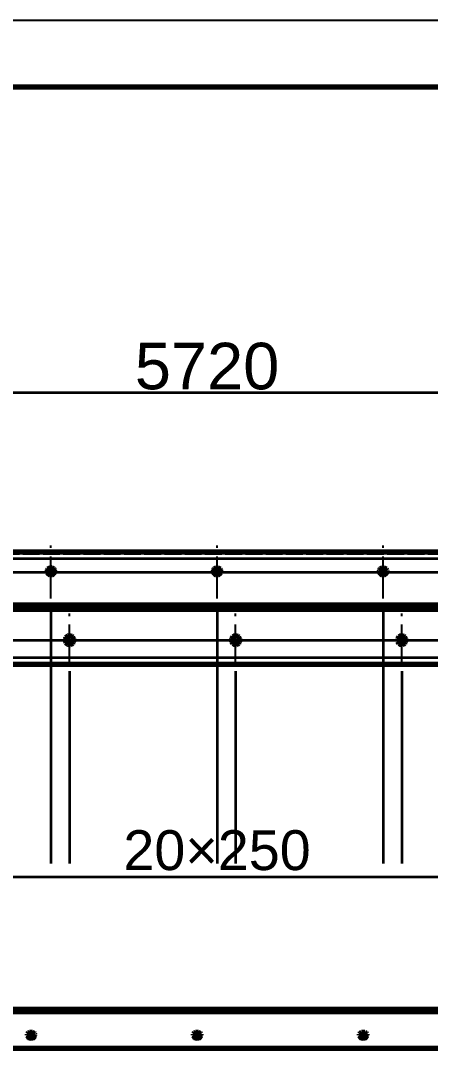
# Model space of a CAD drawing. Header units: millimetres. Extents: x 0 to 420, y 0 to 297.
# Drawn here: x 194 to 224.8, y 219.6 to 297 of the extents above; entities that cross this region are included whole.
import ezdxf
from ezdxf.enums import TextEntityAlignment as Align

# ---------------------------------------------------------------- set-up
doc = ezdxf.new("R2010")
doc.units = ezdxf.units.MM
doc.linetypes.add('CENTER', pattern=[5.08, 3.175, -0.635, 0.635, -0.635])
doc.linetypes.add('DASHED', pattern=[1.524, 1.27, -0.254])
doc.styles.add('GOST', font='Arial')

msp = doc.modelspace()

# ---------------------------------------------------------------- linework, layer by layer
at = {"color": 7, "lineweight": 35}
for p, q in [((65, 269), (351, 269)), ((68, 256.519), (366, 256.519)), ((73.55, 255.495), (366, 255.495)), ((86.05, 255.495), (366, 255.495)), ((98.55, 255.495), (366, 255.495)), ((111.05, 255.495), (366, 255.495)), ((123.55, 255.495), (366, 255.495)), ((136.05, 255.495), (366, 255.495)), ((148.55, 255.495), (366, 255.495)), ((161.05, 255.495), (366, 255.495)), ((173.55, 255.495), (366, 255.495)), ((186.05, 255.495), (366, 255.495)), ((198.55, 255.495), (366, 255.495)), ((211.05, 255.495), (366, 255.495)), ((223.55, 255.495), (366, 255.495)), ((67.75, 252.921), (366, 252.921)), ((196.25, 253.195), (196.25, 233.563)), ((208.75, 253.195), (208.75, 233.563)), ((221.25, 253.195), (221.25, 233.563)), ((74.975, 250.363), (366, 250.363)), ((87.475, 250.363), (366, 250.363)), ((99.975, 250.363), (366, 250.363)), ((112.475, 250.363), (366, 250.363)), ((124.975, 250.363), (366, 250.363)), ((137.475, 250.363), (366, 250.363)), ((149.975, 250.363), (366, 250.363)), ((162.475, 250.363), (366, 250.363)), ((174.975, 250.363), (366, 250.363)), ((187.475, 250.363), (366, 250.363)), ((199.975, 250.363), (366, 250.363)), ((212.475, 250.363), (366, 250.363)), ((68.75, 249.063), (366, 249.063)), ((197.65, 248.038), (197.65, 233.563)), ((210.15, 248.038), (210.15, 233.563)), ((222.65, 248.038), (222.65, 233.563)), ((83.75, 232.563), (333.75, 232.563))]:
    msp.add_line(p, q, dxfattribs=at)
at = {"color": 4, "linetype": 'CENTER', "lineweight": 25}
for p, q in [((196.25, 253.495), (196.25, 257.495)), ((208.75, 253.495), (208.75, 257.495)), ((221.25, 253.495), (221.25, 257.495)), ((194.25, 255.495), (198.25, 255.495)), ((206.75, 255.495), (210.75, 255.495)), ((219.25, 255.495), (223.25, 255.495)), ((197.65, 248.363), (197.65, 252.363)), ((210.15, 248.363), (210.15, 252.363)), ((222.65, 248.363), (222.65, 252.363)), ((195.65, 250.363), (199.65, 250.363)), ((208.15, 250.363), (212.15, 250.363)), ((220.65, 250.363), (224.65, 250.363))]:
    msp.add_line(p, q, dxfattribs=at)
at = {"color": 1, "lineweight": 70}
for p, q in [((344.75, 257), (65.5, 257)), ((195.956, 255.614), (195.95, 255.566)), ((195.95, 255.566), (195.956, 255.519)), ((195.973, 255.661), (195.956, 255.614)), ((195.963, 255.495), (196.005, 255.565)), ((196.001, 255.703), (195.973, 255.661)), ((196.038, 255.74), (196.001, 255.703)), ((196.005, 255.565), (196.071, 255.621)), ((196.083, 255.771), (196.038, 255.74)), ((196.071, 255.621), (196.156, 255.656)), ((196.135, 255.794), (196.083, 255.771)), ((196.191, 255.808), (196.135, 255.794)), ((196.156, 255.656), (196.25, 255.669)), ((196.25, 255.812), (196.191, 255.808)), ((196.309, 255.808), (196.25, 255.812)), ((196.25, 255.669), (196.344, 255.656)), ((196.365, 255.794), (196.309, 255.808)), ((196.344, 255.656), (196.429, 255.621)), ((196.417, 255.771), (196.365, 255.794)), ((196.462, 255.74), (196.417, 255.771)), ((196.429, 255.621), (196.495, 255.565)), ((196.499, 255.703), (196.462, 255.74)), ((196.495, 255.565), (196.537, 255.495)), ((196.527, 255.661), (196.499, 255.703)), ((196.544, 255.614), (196.527, 255.661)), ((196.55, 255.566), (196.544, 255.614)), ((196.544, 255.519), (196.55, 255.566)), ((208.456, 255.614), (208.45, 255.566)), ((208.45, 255.566), (208.456, 255.519)), ((208.473, 255.661), (208.456, 255.614)), ((208.463, 255.495), (208.505, 255.565)), ((208.501, 255.703), (208.473, 255.661)), ((208.538, 255.74), (208.501, 255.703)), ((208.505, 255.565), (208.571, 255.621)), ((208.583, 255.771), (208.538, 255.74)), ((208.571, 255.621), (208.656, 255.656)), ((208.635, 255.794), (208.583, 255.771)), ((208.691, 255.808), (208.635, 255.794)), ((208.656, 255.656), (208.75, 255.669)), ((208.75, 255.812), (208.691, 255.808)), ((208.809, 255.808), (208.75, 255.812)), ((208.75, 255.669), (208.844, 255.656)), ((208.865, 255.794), (208.809, 255.808)), ((208.844, 255.656), (208.929, 255.621)), ((208.917, 255.771), (208.865, 255.794)), ((208.962, 255.74), (208.917, 255.771)), ((208.929, 255.621), (208.995, 255.565)), ((208.999, 255.703), (208.962, 255.74)), ((208.995, 255.565), (209.037, 255.495)), ((209.027, 255.661), (208.999, 255.703)), ((209.044, 255.614), (209.027, 255.661)), ((209.05, 255.566), (209.044, 255.614)), ((209.044, 255.519), (209.05, 255.566)), ((220.956, 255.614), (220.95, 255.566)), ((220.95, 255.566), (220.956, 255.519)), ((220.973, 255.661), (220.956, 255.614)), ((220.963, 255.495), (221.005, 255.565)), ((221.001, 255.703), (220.973, 255.661)), ((221.038, 255.74), (221.001, 255.703)), ((221.005, 255.565), (221.071, 255.621)), ((221.083, 255.771), (221.038, 255.74)), ((221.071, 255.621), (221.156, 255.656)), ((221.135, 255.794), (221.083, 255.771)), ((221.191, 255.808), (221.135, 255.794)), ((221.156, 255.656), (221.25, 255.669)), ((221.25, 255.812), (221.191, 255.808)), ((221.309, 255.808), (221.25, 255.812)), ((221.25, 255.669), (221.344, 255.656)), ((221.365, 255.794), (221.309, 255.808)), ((221.344, 255.656), (221.429, 255.621)), ((221.417, 255.771), (221.365, 255.794)), ((221.462, 255.74), (221.417, 255.771)), ((221.429, 255.621), (221.495, 255.565)), ((221.499, 255.703), (221.462, 255.74)), ((221.495, 255.565), (221.537, 255.495)), ((221.527, 255.661), (221.499, 255.703)), ((221.544, 255.614), (221.527, 255.661)), ((221.55, 255.566), (221.544, 255.614)), ((221.544, 255.519), (221.55, 255.566)), ((195.956, 255.519), (195.973, 255.472)), ((195.973, 255.472), (196.001, 255.43)), ((196.001, 255.43), (196.038, 255.393)), ((196.038, 255.393), (196.083, 255.362)), ((196.083, 255.362), (196.135, 255.339)), ((196.135, 255.339), (196.191, 255.325)), ((196.191, 255.325), (196.25, 255.321)), ((196.25, 255.321), (196.309, 255.325)), ((196.309, 255.325), (196.365, 255.339)), ((196.365, 255.339), (196.417, 255.362)), ((196.417, 255.362), (196.462, 255.393)), ((196.462, 255.393), (196.499, 255.43)), ((196.499, 255.43), (196.527, 255.472)), ((196.527, 255.472), (196.544, 255.519)), ((208.456, 255.519), (208.473, 255.472)), ((208.473, 255.472), (208.501, 255.43)), ((208.501, 255.43), (208.538, 255.393)), ((208.538, 255.393), (208.583, 255.362)), ((208.583, 255.362), (208.635, 255.339)), ((208.635, 255.339), (208.691, 255.325)), ((208.691, 255.325), (208.75, 255.321)), ((208.75, 255.321), (208.809, 255.325)), ((208.809, 255.325), (208.865, 255.339)), ((208.865, 255.339), (208.917, 255.362)), ((208.917, 255.362), (208.962, 255.393)), ((208.962, 255.393), (208.999, 255.43)), ((208.999, 255.43), (209.027, 255.472)), ((209.027, 255.472), (209.044, 255.519)), ((220.956, 255.519), (220.973, 255.472)), ((220.973, 255.472), (221.001, 255.43)), ((221.001, 255.43), (221.038, 255.393)), ((221.038, 255.393), (221.083, 255.362)), ((221.083, 255.362), (221.135, 255.339)), ((221.135, 255.339), (221.191, 255.325)), ((221.191, 255.325), (221.25, 255.321)), ((221.25, 255.321), (221.309, 255.325)), ((221.309, 255.325), (221.365, 255.339)), ((221.365, 255.339), (221.417, 255.362)), ((221.417, 255.362), (221.462, 255.393)), ((221.462, 255.393), (221.499, 255.43)), ((221.499, 255.43), (221.527, 255.472)), ((221.527, 255.472), (221.544, 255.519)), ((345.25, 252.992), (65.75, 252.992)), ((65.75, 252.706), (345.25, 252.706)), ((197.339, 250.459), (197.325, 250.363)), ((197.325, 250.363), (197.339, 250.267)), ((197.381, 250.546), (197.339, 250.459)), ((197.339, 250.267), (197.381, 250.18)), ((197.447, 250.617), (197.381, 250.546)), ((197.381, 250.18), (197.447, 250.109)), ((197.531, 250.666), (197.447, 250.617)), ((197.626, 250.687), (197.531, 250.666)), ((197.722, 250.68), (197.626, 250.687)), ((197.813, 250.645), (197.722, 250.68)), ((197.888, 250.584), (197.813, 250.645)), ((197.813, 250.082), (197.888, 250.142)), ((197.943, 250.504), (197.888, 250.584)), ((197.888, 250.142), (197.943, 250.222)), ((197.971, 250.412), (197.943, 250.504)), ((197.943, 250.222), (197.971, 250.315)), ((197.971, 250.315), (197.971, 250.412)), ((209.839, 250.459), (209.825, 250.363)), ((209.825, 250.363), (209.839, 250.267)), ((209.881, 250.546), (209.839, 250.459)), ((209.839, 250.267), (209.881, 250.18)), ((209.947, 250.617), (209.881, 250.546)), ((209.881, 250.18), (209.947, 250.109)), ((210.031, 250.666), (209.947, 250.617)), ((210.126, 250.687), (210.031, 250.666)), ((210.222, 250.68), (210.126, 250.687)), ((210.313, 250.645), (210.222, 250.68)), ((210.388, 250.584), (210.313, 250.645)), ((210.313, 250.082), (210.388, 250.142)), ((210.443, 250.504), (210.388, 250.584)), ((210.388, 250.142), (210.443, 250.222)), ((210.471, 250.412), (210.443, 250.504)), ((210.443, 250.222), (210.471, 250.315)), ((210.471, 250.315), (210.471, 250.412)), ((222.339, 250.459), (222.325, 250.363)), ((222.325, 250.363), (222.339, 250.267)), ((222.381, 250.546), (222.339, 250.459)), ((222.339, 250.267), (222.381, 250.18)), ((222.447, 250.617), (222.381, 250.546)), ((222.381, 250.18), (222.447, 250.109)), ((222.531, 250.666), (222.447, 250.617)), ((222.626, 250.687), (222.531, 250.666)), ((222.722, 250.68), (222.626, 250.687)), ((222.813, 250.645), (222.722, 250.68)), ((222.888, 250.584), (222.813, 250.645)), ((222.813, 250.082), (222.888, 250.142)), ((222.943, 250.504), (222.888, 250.584)), ((222.888, 250.142), (222.943, 250.222)), ((222.971, 250.412), (222.943, 250.504)), ((222.943, 250.222), (222.971, 250.315)), ((222.971, 250.315), (222.971, 250.412)), ((197.447, 250.109), (197.531, 250.061)), ((197.531, 250.061), (197.626, 250.039)), ((197.626, 250.039), (197.722, 250.046)), ((197.722, 250.046), (197.813, 250.082)), ((209.947, 250.109), (210.031, 250.061)), ((210.031, 250.061), (210.126, 250.039)), ((210.126, 250.039), (210.222, 250.046)), ((210.222, 250.046), (210.313, 250.082)), ((222.447, 250.109), (222.531, 250.061)), ((222.531, 250.061), (222.626, 250.039)), ((222.626, 250.039), (222.722, 250.046)), ((222.722, 250.046), (222.813, 250.082)), ((66.25, 248.563), (350.5, 248.563)), ((350.25, 222.563), (70.75, 222.563)), ((70.75, 222.473), (350.25, 222.473)), ((194.456, 220.704), (194.45, 220.67)), ((194.473, 220.736), (194.456, 220.704)), ((194.501, 220.766), (194.473, 220.736)), ((194.538, 220.792), (194.501, 220.766)), ((194.635, 220.829), (194.538, 220.792)), ((194.75, 220.843), (194.635, 220.829)), ((194.865, 220.829), (194.75, 220.843)), ((194.962, 220.792), (194.865, 220.829)), ((194.999, 220.766), (194.962, 220.792)), ((195.027, 220.736), (194.999, 220.766)), ((195.044, 220.704), (195.027, 220.736)), ((195.05, 220.67), (195.044, 220.704)), ((206.956, 220.704), (206.95, 220.67)), ((206.973, 220.736), (206.956, 220.704)), ((207.001, 220.766), (206.973, 220.736)), ((207.038, 220.792), (207.001, 220.766)), ((207.135, 220.829), (207.038, 220.792)), ((207.25, 220.843), (207.135, 220.829)), ((207.365, 220.829), (207.25, 220.843)), ((207.462, 220.792), (207.365, 220.829)), ((207.499, 220.766), (207.462, 220.792)), ((207.527, 220.736), (207.499, 220.766)), ((207.544, 220.704), (207.527, 220.736)), ((207.55, 220.67), (207.544, 220.704)), ((219.456, 220.704), (219.45, 220.67)), ((219.473, 220.736), (219.456, 220.704)), ((219.501, 220.766), (219.473, 220.736)), ((219.538, 220.792), (219.501, 220.766)), ((219.635, 220.829), (219.538, 220.792)), ((219.75, 220.843), (219.635, 220.829)), ((219.865, 220.829), (219.75, 220.843)), ((219.962, 220.792), (219.865, 220.829)), ((219.999, 220.766), (219.962, 220.792)), ((220.027, 220.736), (219.999, 220.766)), ((220.044, 220.704), (220.027, 220.736)), ((220.05, 220.67), (220.044, 220.704)), ((194.45, 220.67), (194.456, 220.637)), ((194.456, 220.637), (194.473, 220.605)), ((194.473, 220.605), (194.501, 220.575)), ((194.501, 220.575), (194.538, 220.549)), ((194.509, 220.568), (194.557, 220.597)), ((194.538, 220.549), (194.635, 220.512)), ((194.557, 220.597), (194.615, 220.619)), ((194.615, 220.619), (194.681, 220.633)), ((194.635, 220.512), (194.75, 220.498)), ((194.681, 220.633), (194.75, 220.638)), ((194.75, 220.638), (194.819, 220.633)), ((194.75, 220.498), (194.865, 220.512)), ((194.819, 220.633), (194.885, 220.619)), ((194.865, 220.512), (194.962, 220.549)), ((194.885, 220.619), (194.943, 220.597)), ((194.943, 220.597), (194.991, 220.568)), ((194.962, 220.549), (194.999, 220.575)), ((194.999, 220.575), (195.027, 220.605)), ((195.027, 220.605), (195.044, 220.637)), ((195.044, 220.637), (195.05, 220.67)), ((206.95, 220.67), (206.956, 220.637)), ((206.956, 220.637), (206.973, 220.605)), ((206.973, 220.605), (207.001, 220.575)), ((207.001, 220.575), (207.038, 220.549)), ((207.009, 220.568), (207.057, 220.597)), ((207.038, 220.549), (207.135, 220.512)), ((207.057, 220.597), (207.115, 220.619)), ((207.115, 220.619), (207.181, 220.633)), ((207.135, 220.512), (207.25, 220.498)), ((207.181, 220.633), (207.25, 220.638)), ((207.25, 220.638), (207.319, 220.633)), ((207.25, 220.498), (207.365, 220.512)), ((207.319, 220.633), (207.385, 220.619)), ((207.365, 220.512), (207.462, 220.549)), ((207.385, 220.619), (207.443, 220.597)), ((207.443, 220.597), (207.491, 220.568)), ((207.462, 220.549), (207.499, 220.575)), ((207.499, 220.575), (207.527, 220.605)), ((207.527, 220.605), (207.544, 220.637)), ((207.544, 220.637), (207.55, 220.67)), ((219.45, 220.67), (219.456, 220.637)), ((219.456, 220.637), (219.473, 220.605)), ((219.473, 220.605), (219.501, 220.575)), ((219.501, 220.575), (219.538, 220.549)), ((219.509, 220.568), (219.557, 220.597)), ((219.538, 220.549), (219.635, 220.512)), ((219.557, 220.597), (219.615, 220.619)), ((219.615, 220.619), (219.681, 220.633)), ((219.635, 220.512), (219.75, 220.498)), ((219.681, 220.633), (219.75, 220.638)), ((219.75, 220.638), (219.819, 220.633)), ((219.75, 220.498), (219.865, 220.512)), ((219.819, 220.633), (219.885, 220.619)), ((219.865, 220.512), (219.962, 220.549)), ((219.885, 220.619), (219.943, 220.597)), ((219.943, 220.597), (219.991, 220.568)), ((219.962, 220.549), (219.999, 220.575)), ((219.999, 220.575), (220.027, 220.605)), ((220.027, 220.605), (220.044, 220.637)), ((220.044, 220.637), (220.05, 220.67)), ((71.25, 219.667), (350.5, 219.667))]:
    msp.add_line(p, q, dxfattribs=at)
at = {"color": 5, "linetype": 'DASHED', "lineweight": 35}
for p, q in [((344.75, 256.857), (65.5, 256.857)), ((195.95, 255.566), (195.95, 255.423)), ((208.45, 255.566), (208.45, 255.423)), ((220.95, 255.566), (220.95, 255.423)), ((195.95, 255.423), (195.963, 255.495)), ((195.956, 255.375), (195.95, 255.423)), ((195.973, 255.329), (195.956, 255.375)), ((196.001, 255.287), (195.973, 255.329)), ((196.038, 255.249), (196.001, 255.287)), ((196.083, 255.219), (196.038, 255.249)), ((196.135, 255.196), (196.083, 255.219)), ((196.191, 255.182), (196.135, 255.196)), ((196.25, 255.177), (196.191, 255.182)), ((196.309, 255.182), (196.25, 255.177)), ((196.365, 255.196), (196.309, 255.182)), ((196.417, 255.219), (196.365, 255.196)), ((196.462, 255.249), (196.417, 255.219)), ((196.499, 255.287), (196.462, 255.249)), ((196.527, 255.329), (196.499, 255.287)), ((196.544, 255.375), (196.527, 255.329)), ((196.537, 255.495), (196.55, 255.423)), ((196.55, 255.423), (196.544, 255.375)), ((208.45, 255.423), (208.463, 255.495)), ((208.456, 255.375), (208.45, 255.423)), ((208.473, 255.329), (208.456, 255.375)), ((208.501, 255.287), (208.473, 255.329)), ((208.538, 255.249), (208.501, 255.287)), ((208.583, 255.219), (208.538, 255.249)), ((208.635, 255.196), (208.583, 255.219)), ((208.691, 255.182), (208.635, 255.196)), ((208.75, 255.177), (208.691, 255.182)), ((208.809, 255.182), (208.75, 255.177)), ((208.865, 255.196), (208.809, 255.182)), ((208.917, 255.219), (208.865, 255.196)), ((208.962, 255.249), (208.917, 255.219)), ((208.999, 255.287), (208.962, 255.249)), ((209.027, 255.329), (208.999, 255.287)), ((209.044, 255.375), (209.027, 255.329)), ((209.037, 255.495), (209.05, 255.423)), ((209.05, 255.423), (209.044, 255.375)), ((220.95, 255.423), (220.963, 255.495)), ((220.956, 255.375), (220.95, 255.423)), ((220.973, 255.329), (220.956, 255.375)), ((221.001, 255.287), (220.973, 255.329)), ((221.038, 255.249), (221.001, 255.287)), ((221.083, 255.219), (221.038, 255.249)), ((221.135, 255.196), (221.083, 255.219)), ((221.191, 255.182), (221.135, 255.196)), ((221.25, 255.177), (221.191, 255.182)), ((221.309, 255.182), (221.25, 255.177)), ((221.365, 255.196), (221.309, 255.182)), ((221.417, 255.219), (221.365, 255.196)), ((221.462, 255.249), (221.417, 255.219)), ((221.499, 255.287), (221.462, 255.249)), ((221.527, 255.329), (221.499, 255.287)), ((221.544, 255.375), (221.527, 255.329)), ((221.537, 255.495), (221.55, 255.423)), ((221.55, 255.423), (221.544, 255.375)), ((197.325, 250.363), (197.339, 250.459)), ((197.339, 250.267), (197.325, 250.363)), ((197.339, 250.459), (197.381, 250.546)), ((197.381, 250.18), (197.339, 250.267)), ((197.381, 250.546), (197.447, 250.617)), ((197.447, 250.109), (197.381, 250.18)), ((197.447, 250.617), (197.531, 250.666)), ((197.531, 250.666), (197.626, 250.687)), ((197.626, 250.687), (197.722, 250.68)), ((197.722, 250.68), (197.813, 250.645)), ((197.813, 250.645), (197.888, 250.584)), ((197.888, 250.142), (197.813, 250.082)), ((197.888, 250.584), (197.943, 250.504)), ((197.943, 250.222), (197.888, 250.142)), ((197.943, 250.504), (197.971, 250.412)), ((197.971, 250.315), (197.943, 250.222)), ((197.971, 250.412), (197.971, 250.315)), ((209.825, 250.363), (209.839, 250.459)), ((209.839, 250.267), (209.825, 250.363)), ((209.839, 250.459), (209.881, 250.546)), ((209.881, 250.18), (209.839, 250.267)), ((209.881, 250.546), (209.947, 250.617)), ((209.947, 250.109), (209.881, 250.18)), ((209.947, 250.617), (210.031, 250.666)), ((210.031, 250.666), (210.126, 250.687)), ((210.126, 250.687), (210.222, 250.68)), ((210.222, 250.68), (210.313, 250.645)), ((210.313, 250.645), (210.388, 250.584)), ((210.388, 250.142), (210.313, 250.082)), ((210.388, 250.584), (210.443, 250.504)), ((210.443, 250.222), (210.388, 250.142)), ((210.443, 250.504), (210.471, 250.412)), ((210.471, 250.315), (210.443, 250.222)), ((210.471, 250.412), (210.471, 250.315)), ((222.325, 250.363), (222.339, 250.459)), ((222.339, 250.267), (222.325, 250.363)), ((222.339, 250.459), (222.381, 250.546)), ((222.381, 250.18), (222.339, 250.267)), ((222.381, 250.546), (222.447, 250.617)), ((222.447, 250.109), (222.381, 250.18)), ((222.447, 250.617), (222.531, 250.666)), ((222.531, 250.666), (222.626, 250.687)), ((222.626, 250.687), (222.722, 250.68)), ((222.722, 250.68), (222.813, 250.645)), ((222.813, 250.645), (222.888, 250.584)), ((222.888, 250.142), (222.813, 250.082)), ((222.888, 250.584), (222.943, 250.504)), ((222.943, 250.222), (222.888, 250.142)), ((222.943, 250.504), (222.971, 250.412)), ((222.971, 250.315), (222.943, 250.222)), ((222.971, 250.412), (222.971, 250.315)), ((197.531, 250.061), (197.447, 250.109)), ((197.626, 250.039), (197.531, 250.061)), ((197.722, 250.046), (197.626, 250.039)), ((197.813, 250.082), (197.722, 250.046)), ((210.031, 250.061), (209.947, 250.109)), ((210.126, 250.039), (210.031, 250.061)), ((210.222, 250.046), (210.126, 250.039)), ((210.313, 250.082), (210.222, 250.046)), ((222.531, 250.061), (222.447, 250.109)), ((222.626, 250.039), (222.531, 250.061)), ((222.722, 250.046), (222.626, 250.039)), ((222.813, 250.082), (222.722, 250.046)), ((350.5, 248.563), (66.25, 248.563)), ((349.75, 222.563), (65.5, 222.563)), ((65.5, 222.313), (349.75, 222.313)), ((70.75, 222.313), (350.25, 222.313)), ((205.533, 222.563), (205.525, 222.563)), ((205.525, 222.563), (205.533, 222.563)), ((205.533, 222.313), (205.525, 222.313)), ((205.525, 222.313), (205.533, 222.313)), ((205.557, 222.563), (205.533, 222.563)), ((205.533, 222.563), (205.557, 222.563)), ((205.557, 222.313), (205.533, 222.313)), ((205.533, 222.313), (205.557, 222.313)), ((205.596, 222.563), (205.557, 222.563)), ((205.557, 222.563), (205.596, 222.563)), ((205.596, 222.313), (205.557, 222.313)), ((205.557, 222.313), (205.596, 222.313)), ((205.647, 222.563), (205.596, 222.563)), ((205.596, 222.563), (205.647, 222.563)), ((205.647, 222.313), (205.596, 222.313)), ((205.596, 222.313), (205.647, 222.313)), ((205.709, 222.563), (205.647, 222.563)), ((205.647, 222.563), (205.709, 222.563)), ((205.709, 222.313), (205.647, 222.313)), ((205.647, 222.313), (205.709, 222.313)), ((205.778, 222.563), (205.709, 222.563)), ((205.709, 222.563), (205.778, 222.563)), ((205.778, 222.313), (205.709, 222.313)), ((205.709, 222.313), (205.778, 222.313)), ((205.85, 222.563), (205.778, 222.563)), ((205.778, 222.563), (205.85, 222.563)), ((205.85, 222.313), (205.778, 222.313)), ((205.778, 222.313), (205.85, 222.313)), ((205.922, 222.563), (205.85, 222.563)), ((205.85, 222.563), (205.922, 222.563)), ((205.922, 222.313), (205.85, 222.313)), ((205.85, 222.313), (205.922, 222.313)), ((205.991, 222.563), (205.922, 222.563)), ((205.922, 222.563), (205.991, 222.563)), ((205.991, 222.313), (205.922, 222.313)), ((205.922, 222.313), (205.991, 222.313)), ((206.053, 222.563), (205.991, 222.563)), ((205.991, 222.563), (206.053, 222.563)), ((206.053, 222.313), (205.991, 222.313)), ((205.991, 222.313), (206.053, 222.313)), ((206.104, 222.563), (206.053, 222.563)), ((206.053, 222.563), (206.104, 222.563)), ((206.104, 222.313), (206.053, 222.313)), ((206.053, 222.313), (206.104, 222.313)), ((206.143, 222.563), (206.104, 222.563)), ((206.104, 222.563), (206.143, 222.563)), ((206.143, 222.313), (206.104, 222.313)), ((206.104, 222.313), (206.143, 222.313)), ((206.167, 222.563), (206.143, 222.563)), ((206.143, 222.563), (206.167, 222.563)), ((206.167, 222.313), (206.143, 222.313)), ((206.143, 222.313), (206.167, 222.313)), ((206.175, 222.563), (206.167, 222.563)), ((206.167, 222.563), (206.175, 222.563)), ((206.175, 222.313), (206.167, 222.313)), ((206.167, 222.313), (206.175, 222.313)), ((206.175, 222.563), (206.175, 222.313)), ((218.033, 222.563), (218.025, 222.563)), ((218.025, 222.563), (218.033, 222.563)), ((218.033, 222.313), (218.025, 222.313)), ((218.025, 222.313), (218.033, 222.313)), ((218.057, 222.563), (218.033, 222.563)), ((218.033, 222.563), (218.057, 222.563)), ((218.057, 222.313), (218.033, 222.313)), ((218.033, 222.313), (218.057, 222.313)), ((218.096, 222.563), (218.057, 222.563)), ((218.057, 222.563), (218.096, 222.563)), ((218.096, 222.313), (218.057, 222.313)), ((218.057, 222.313), (218.096, 222.313)), ((218.147, 222.563), (218.096, 222.563)), ((218.096, 222.563), (218.147, 222.563)), ((218.147, 222.313), (218.096, 222.313)), ((218.096, 222.313), (218.147, 222.313)), ((218.209, 222.563), (218.147, 222.563)), ((218.147, 222.563), (218.209, 222.563)), ((218.209, 222.313), (218.147, 222.313)), ((218.147, 222.313), (218.209, 222.313)), ((218.278, 222.563), (218.209, 222.563)), ((218.209, 222.563), (218.278, 222.563)), ((218.278, 222.313), (218.209, 222.313)), ((218.209, 222.313), (218.278, 222.313)), ((218.35, 222.563), (218.278, 222.563)), ((218.278, 222.563), (218.35, 222.563)), ((218.35, 222.313), (218.278, 222.313)), ((218.278, 222.313), (218.35, 222.313)), ((218.422, 222.563), (218.35, 222.563)), ((218.35, 222.563), (218.422, 222.563)), ((218.422, 222.313), (218.35, 222.313)), ((218.35, 222.313), (218.422, 222.313)), ((218.491, 222.563), (218.422, 222.563)), ((218.422, 222.563), (218.491, 222.563)), ((218.491, 222.313), (218.422, 222.313)), ((218.422, 222.313), (218.491, 222.313)), ((218.553, 222.563), (218.491, 222.563)), ((218.491, 222.563), (218.553, 222.563)), ((218.553, 222.313), (218.491, 222.313)), ((218.491, 222.313), (218.553, 222.313)), ((218.604, 222.563), (218.553, 222.563)), ((218.553, 222.563), (218.604, 222.563)), ((218.604, 222.313), (218.553, 222.313)), ((218.553, 222.313), (218.604, 222.313)), ((218.643, 222.563), (218.604, 222.563)), ((218.604, 222.563), (218.643, 222.563)), ((218.643, 222.313), (218.604, 222.313)), ((218.604, 222.313), (218.643, 222.313)), ((218.667, 222.563), (218.643, 222.563)), ((218.643, 222.563), (218.667, 222.563)), ((218.667, 222.313), (218.643, 222.313)), ((218.643, 222.313), (218.667, 222.313)), ((218.675, 222.563), (218.667, 222.563)), ((218.667, 222.563), (218.675, 222.563)), ((218.675, 222.313), (218.667, 222.313)), ((218.667, 222.313), (218.675, 222.313)), ((218.675, 222.563), (218.675, 222.313)), ((194.45, 220.466), (194.465, 220.52)), ((194.456, 220.432), (194.45, 220.466)), ((194.473, 220.4), (194.456, 220.432)), ((194.465, 220.52), (194.509, 220.568)), ((194.501, 220.37), (194.473, 220.4)), ((194.538, 220.344), (194.501, 220.37)), ((194.635, 220.307), (194.538, 220.344)), ((194.75, 220.294), (194.635, 220.307)), ((194.865, 220.307), (194.75, 220.294)), ((194.962, 220.344), (194.865, 220.307)), ((194.999, 220.37), (194.962, 220.344)), ((194.991, 220.568), (195.035, 220.52)), ((195.027, 220.4), (194.999, 220.37)), ((195.044, 220.432), (195.027, 220.4)), ((195.035, 220.52), (195.05, 220.466)), ((195.05, 220.466), (195.044, 220.432)), ((195.05, 220.67), (195.05, 220.466)), ((206.95, 220.466), (206.965, 220.52)), ((206.956, 220.432), (206.95, 220.466)), ((206.973, 220.4), (206.956, 220.432)), ((206.965, 220.52), (207.009, 220.568)), ((207.001, 220.37), (206.973, 220.4)), ((207.038, 220.344), (207.001, 220.37)), ((207.135, 220.307), (207.038, 220.344)), ((207.25, 220.294), (207.135, 220.307)), ((207.365, 220.307), (207.25, 220.294)), ((207.462, 220.344), (207.365, 220.307)), ((207.499, 220.37), (207.462, 220.344)), ((207.491, 220.568), (207.535, 220.52)), ((207.527, 220.4), (207.499, 220.37)), ((207.544, 220.432), (207.527, 220.4)), ((207.535, 220.52), (207.55, 220.466)), ((207.55, 220.466), (207.544, 220.432)), ((207.55, 220.67), (207.55, 220.466)), ((219.45, 220.466), (219.465, 220.52)), ((219.456, 220.432), (219.45, 220.466)), ((219.473, 220.4), (219.456, 220.432)), ((219.465, 220.52), (219.509, 220.568)), ((219.501, 220.37), (219.473, 220.4)), ((219.538, 220.344), (219.501, 220.37)), ((219.635, 220.307), (219.538, 220.344)), ((219.75, 220.294), (219.635, 220.307)), ((219.865, 220.307), (219.75, 220.294)), ((219.962, 220.344), (219.865, 220.307)), ((219.999, 220.37), (219.962, 220.344)), ((219.991, 220.568), (220.035, 220.52)), ((220.027, 220.4), (219.999, 220.37)), ((220.044, 220.432), (220.027, 220.4)), ((220.035, 220.52), (220.05, 220.466)), ((220.05, 220.466), (220.044, 220.432)), ((220.05, 220.67), (220.05, 220.466))]:
    msp.add_line(p, q, dxfattribs=at)
at = {"color": 7, "lineweight": 25}
msp.add_lwpolyline([(0, 0), (420, 0), (420, 297), (0, 297)], close=True, dxfattribs=at)
at = {"color": 7, "lineweight": 70}
msp.add_lwpolyline([(20, 5), (415, 5), (415, 292), (20, 292)], close=True, dxfattribs=at)

# ---------------------------------------------------------------- texts
at = {"color": 7, "style": 'GOST'}
for s, height, p in [('5720', 3.5, (208, 271)), ('20×250', 3, (208.75, 234.563))]:
    msp.add_text(s, height=height, dxfattribs=at).set_placement(p, align=Align.MIDDLE)

doc.saveas('drawing.dxf')
